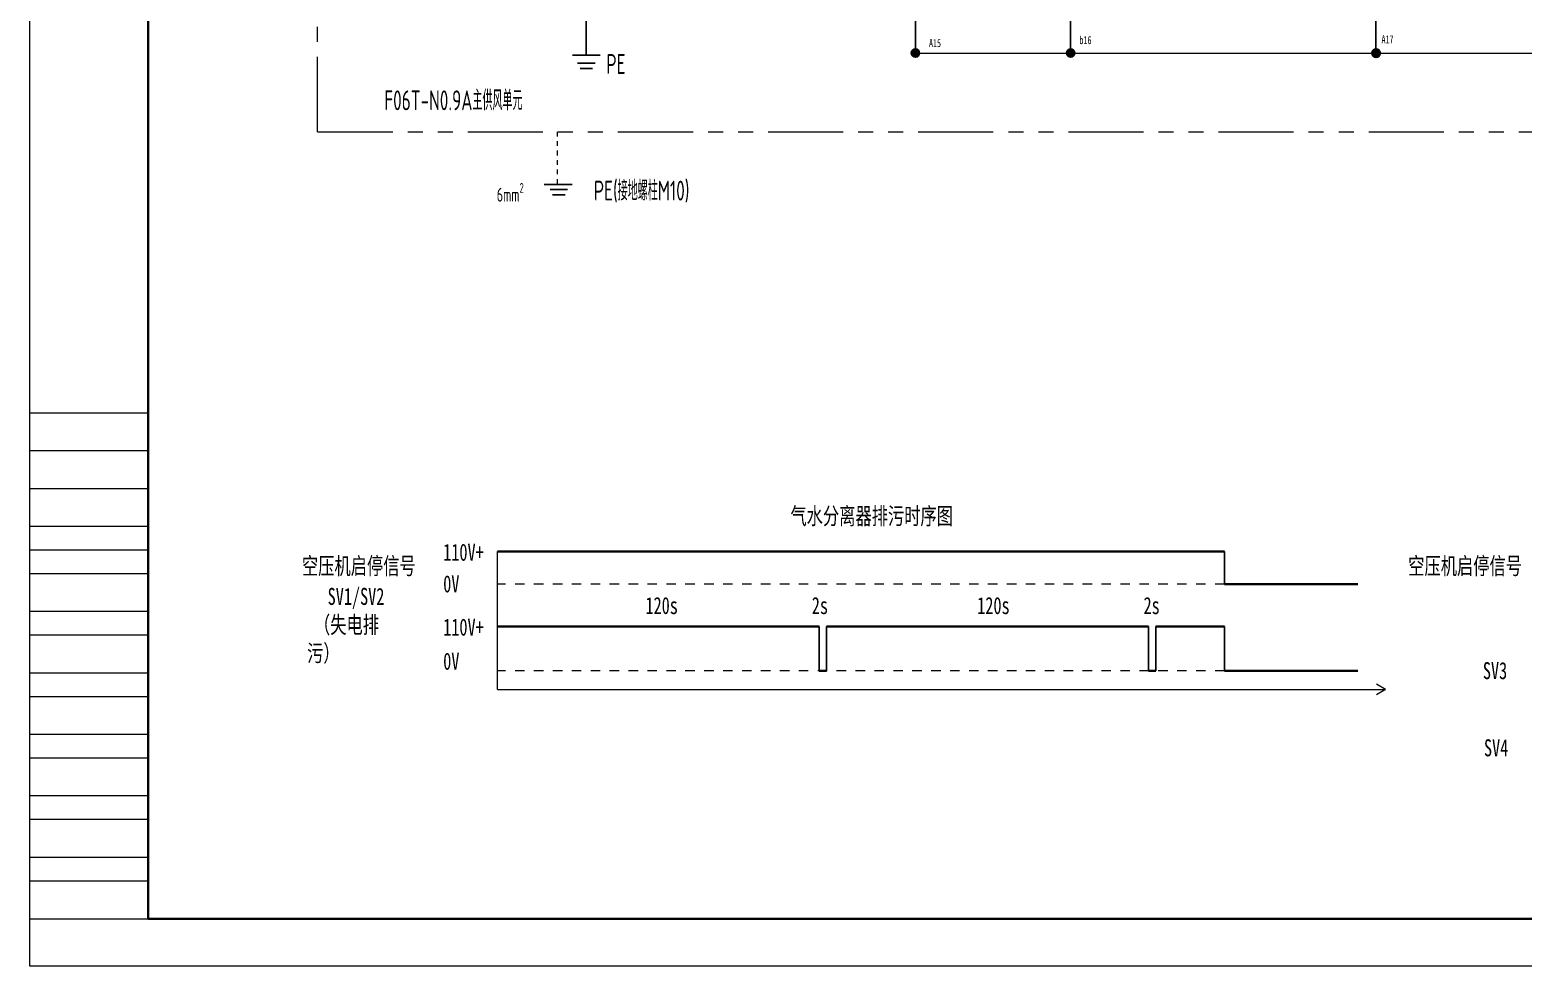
# Model space of a CAD drawing. Header units: millimetres. Extents: x 0 to 840, y 0 to 594.
# Drawn here: x 0 to 315.8, y 0 to 198.1 of the extents above; entities that cross this region are included whole.
import ezdxf
from ezdxf.enums import TextEntityAlignment as Align

# ---------------------------------------------------------------- set-up
doc = ezdxf.new("R2010")
doc.units = ezdxf.units.MM
for name, pattern in [('CENTER2', [12, 7, -1, 1, -1, 1, -1]), ('PHANTOM2', [31.75, 15.875, -3.175, 3.175, -3.175, 3.175, -3.175]), ('虚线', [2, 1, -1])]:
    doc.linetypes.add(name, pattern=pattern)
for name, color, linetype, lineweight in [('AM_0', 7, 'Continuous', 25), ('BLK_0.5mm^2', 7, 'Continuous', 18), ('双点划线', 6, 'CENTER2', 18), ('尺寸线层', 3, 'Continuous', 13), ('标注', 3, 'Continuous', 18), ('粗实线', 7, 'Continuous', 35), ('虚线层', 6, '虚线', 13)]:
    doc.layers.add(name, color=color, linetype=linetype, lineweight=lineweight)
doc.layers.add('触点标识', color=11, linetype='Continuous')
doc.styles.add('标准', font='isoct2.shx')
doc.styles.add('海泰标注样式', font='isocp.shx', dxfattribs={"width": 0.7, "bigfont": 'gbcbig.shx'})
doc.styles.add('海泰汉字样式', font='仿宋_GB2312.ttf', dxfattribs={"width": 0.7, "height": 1.7})

# ---------------------------------------------------------------- blocks, each defined once
blk = doc.blocks.new('NJHT-A1')
at = {"color": 7, "linetype": 'Continuous', "lineweight": 18}
for p, q in [((0, 0), (0, 594)), ((25, 117), (0, 117)), ((25, 109), (0, 109)), ((25, 101), (0, 101)), ((25, 93), (0, 93)), ((25, 88), (0, 88)), ((25, 83), (0, 83)), ((25, 75), (0, 75)), ((25, 70), (0, 70)), ((25, 62), (0, 62)), ((25, 57), (0, 57)), ((25, 49), (0, 49)), ((25, 44), (0, 44)), ((25, 36), (0, 36)), ((25, 31), (0, 31)), ((25, 23), (0, 23)), ((25, 18), (0, 18)), ((0, 10), (25, 10)), ((840, 0), (0, 0))]:
    blk.add_line(p, q, dxfattribs=at)
at = {"color": 7, "linetype": 'Continuous', "lineweight": 35}
for p, q in [((25, 584), (25, 10)), ((25, 10), (830, 10))]:
    blk.add_line(p, q, dxfattribs=at)
at = {"color": 2, "linetype": 'Continuous', "lineweight": 18, "style": '海泰汉字样式', "width": 0.6}
blk.add_attdef('5', text='', height=5, rotation=180, dxfattribs=at).set_placement((50, 578.5), align=Align.MIDDLE_CENTER)
at = {"color": 2, "linetype": 'Continuous', "lineweight": 18, "style": '海泰汉字样式'}
for tag, height, width, p in [('1', 5, 0.7, (805, 59.25)), ('2', 5, 0.7, (805, 51.75)), ('7', 5, 0.7, (755, 50.5)), ('3', 5, 0.6, (805, 38)), ('12', 3.5, 0.7, (668, 34.5)), ('13', 3.5, 0.6, (682, 34.5)), ('20', 3.5, 0.7, (708, 34.5)), ('21', 3.5, 0.6, (722, 34.5)), ('14', 3.5, 0.7, (668, 27.5)), ('15', 3.5, 0.6, (682, 27.5)), ('22', 3.5, 0.7, (708, 27.5)), ('23', 3.5, 0.6, (722, 27.5)), ('16', 3.5, 0.7, (668, 20.5)), ('17', 3.5, 0.6, (682, 20.5)), ('24', 3.5, 0.7, (708, 20.5)), ('25', 3.5, 0.6, (722, 20.5)), ('8', 3.5, 0.7, (762, 22.5)), ('9', 3.5, 0.7, (774, 22.5)), ('4', 5, 0.6, (805, 22.5)), ('18', 3.5, 0.7, (668, 13.5)), ('19', 3.5, 0.6, (682, 13.5)), ('26', 3.5, 0.7, (708, 13.5)), ('27', 3.5, 0.6, (722, 13.5)), ('11', 3.5, 0.7, (742.5, 13.5)), ('10', 3.5, 0.7, (767.5, 13.5)), ('6', 3.5, 0.7, (811.57, 13.5))]:
    blk.add_attdef(tag, text='', height=height, dxfattribs=dict(at, width=width)).set_placement(p, align=Align.MIDDLE_CENTER)
blk = doc.blocks.new('bfcgb')
blk.add_hatch(color=256).paths.add_polyline_path([(1495.06, 338, 1), (1492.9, 338, 1)])
blk.add_circle((1493.98, 338), 1.08)

msp = doc.modelspace()

# ---------------------------------------------------------------- linework, layer by layer
for p, q in [((220.08, 256.21), (220.08, 193.15)), ((187.26, 228.53), (187.26, 193.15)), ((117.62, 200.42), (117.62, 192.69)), ((284.63, 202), (284.63, 193.15)), ((252.6, 87.74), (252.6, 80.82)), ((166.89, 62.44), (166.89, 71.87)), ((168.48, 62.44), (168.48, 71.87)), ((236.52, 62.44), (236.52, 71.87)), ((238.11, 62.44), (238.11, 71.87)), ((252.6, 71.87), (252.6, 62.44))]:
    msp.add_line(p, q)
at = {"color": 1}
for p, q in [((114.72, 192.7), (120.61, 192.7)), ((115.81, 190.99), (119.51, 190.99)), ((116.33, 189.85), (118.99, 189.85)), ((108.77, 165.36), (114.65, 165.36)), ((110, 164.28), (113.71, 164.28)), ((110.53, 163.14), (113.19, 163.14))]:
    msp.add_line(p, q, dxfattribs=at)
at = {"color": 7, "ltscale": 0.007597}
for p, q in [((187.26, 194.04), (187.6, 193.97)), ((187.26, 194.04), (187.6, 193.97)), ((187.6, 193.97), (187.89, 193.78)), ((187.6, 193.97), (187.89, 193.78)), ((187.89, 193.78), (188.08, 193.49)), ((187.89, 193.78), (188.08, 193.49)), ((188.08, 192.81), (187.89, 192.53)), ((188.08, 192.81), (187.89, 192.53)), ((188.08, 193.49), (188.15, 193.15)), ((188.08, 193.49), (188.15, 193.15)), ((188.15, 193.15), (188.08, 192.81)), ((188.15, 193.15), (188.08, 192.81)), ((220.08, 194.04), (220.42, 193.97)), ((220.08, 194.04), (220.42, 193.97)), ((220.42, 193.97), (220.71, 193.78)), ((220.42, 193.97), (220.71, 193.78)), ((220.71, 193.78), (220.9, 193.49)), ((220.71, 193.78), (220.9, 193.49)), ((220.9, 192.81), (220.71, 192.53)), ((220.9, 192.81), (220.71, 192.53)), ((220.9, 193.49), (220.97, 193.15)), ((220.9, 193.49), (220.97, 193.15)), ((220.97, 193.15), (220.9, 192.81)), ((220.97, 193.15), (220.9, 192.81)), ((187.6, 192.34), (187.26, 192.27)), ((187.6, 192.34), (187.26, 192.27)), ((187.89, 192.53), (187.6, 192.34)), ((187.89, 192.53), (187.6, 192.34)), ((220.42, 192.34), (220.08, 192.27)), ((220.42, 192.34), (220.08, 192.27)), ((220.71, 192.53), (220.42, 192.34)), ((220.71, 192.53), (220.42, 192.34))]:
    msp.add_line(p, q, dxfattribs=at)
at = {"color": 7}
for centre in [(187.26, 193.15), (220.08, 193.15)]:
    msp.add_circle(centre, 0.883, dxfattribs=at)
for points in [[(188.08, 192.81), (186.38, 193.15), (186.64, 193.78), (186.45, 193.49)], [(188.08, 192.81), (186.38, 193.15), (186.64, 193.78), (186.45, 193.49)], [(188.08, 192.81), (186.64, 192.53), (186.38, 193.15), (186.45, 192.81)], [(188.08, 192.81), (186.64, 192.53), (186.38, 193.15), (186.45, 192.81)], [(188.08, 192.81), (186.64, 193.78), (187.26, 194.04), (186.93, 193.97)], [(188.08, 192.81), (186.64, 193.78), (187.26, 194.04), (186.93, 193.97)], [(188.08, 192.81), (187.26, 192.27), (186.64, 192.53), (186.93, 192.34)], [(188.08, 192.81), (187.26, 192.27), (186.64, 192.53), (186.93, 192.34)], [(188.08, 192.81), (187.26, 194.04), (187.89, 193.78), (187.6, 193.97)], [(188.08, 192.81), (187.26, 194.04), (187.89, 193.78), (187.6, 193.97)], [(188.08, 192.81), (187.89, 192.53), (187.26, 192.27), (187.6, 192.34)], [(188.08, 192.81), (187.89, 192.53), (187.26, 192.27), (187.6, 192.34)], [(188.08, 192.81), (187.89, 193.78), (188.15, 193.15), (188.08, 193.49)], [(188.08, 192.81), (187.89, 193.78), (188.15, 193.15), (188.08, 193.49)], [(220.9, 192.81), (219.2, 193.15), (219.46, 193.78), (219.27, 193.49)], [(220.9, 192.81), (219.2, 193.15), (219.46, 193.78), (219.27, 193.49)], [(220.9, 192.81), (219.46, 192.53), (219.2, 193.15), (219.27, 192.81)], [(220.9, 192.81), (219.46, 192.53), (219.2, 193.15), (219.27, 192.81)], [(220.9, 192.81), (219.46, 193.78), (220.08, 194.04), (219.75, 193.97)], [(220.9, 192.81), (219.46, 193.78), (220.08, 194.04), (219.75, 193.97)], [(220.9, 192.81), (220.08, 192.27), (219.46, 192.53), (219.75, 192.34)], [(220.9, 192.81), (220.08, 192.27), (219.46, 192.53), (219.75, 192.34)], [(220.9, 192.81), (220.08, 194.04), (220.71, 193.78), (220.42, 193.97)], [(220.9, 192.81), (220.08, 194.04), (220.71, 193.78), (220.42, 193.97)], [(220.9, 192.81), (220.71, 192.53), (220.08, 192.27), (220.42, 192.34)], [(220.9, 192.81), (220.71, 192.53), (220.08, 192.27), (220.42, 192.34)], [(220.9, 192.81), (220.71, 193.78), (220.97, 193.15), (220.9, 193.49)], [(220.9, 192.81), (220.71, 193.78), (220.97, 193.15), (220.9, 193.49)]]:
    msp.add_solid(points, dxfattribs=at)
at = {"layer": 'AM_0', "color": 2, "linetype": '虚线', "lineweight": 20, "ltscale": 2}
for p, q in [((252.6, 80.82), (98.85, 80.82)), ((252.6, 62.44), (98.85, 62.44))]:
    msp.add_line(p, q, dxfattribs=at)
at = {"layer": 'BLK_0.5mm^2'}
for p, q in [((186.38, 193.15), (467.42, 193.15)), ((98.85, 58.5), (98.85, 87.74)), ((98.85, 58.5), (286.62, 58.5)), ((286.62, 58.5), (284.74, 59.62)), ((286.62, 58.5), (284.74, 57.39))]:
    msp.add_line(p, q, dxfattribs=at)
at = {"layer": '双点划线', "linetype": 'PHANTOM2'}
for q in [(60.85, 420.24), (716.63, 176.5)]:
    msp.add_line((60.85, 176.5), q, dxfattribs=at)
at = {"layer": '标注'}
msp.add_line((168.48, 71.87), (201.23, 71.87), dxfattribs=at)
at = {"layer": '粗实线'}
for p, q in [((98.85, 87.74), (252.6, 87.74)), ((252.6, 80.82), (280.79, 80.82)), ((98.85, 71.87), (166.89, 71.87)), ((168.48, 71.87), (236.52, 71.87)), ((238.11, 71.87), (252.6, 71.87)), ((166.89, 62.44), (168.48, 62.44)), ((236.52, 62.44), (238.11, 62.44)), ((252.6, 62.44), (280.79, 62.44))]:
    msp.add_line(p, q, dxfattribs=at)
at = {"layer": '虚线层'}
msp.add_line((111.51, 176.5), (111.51, 165.45), dxfattribs=at)

# ---------------------------------------------------------------- block references
msp.add_blockref('NJHT-A1', (0, 0))
at = {"xscale": 0.84, "yscale": 0.84, "zscale": 0.84}
msp.add_blockref('bfcgb', (-970.29, -90.82), dxfattribs=at)

# ---------------------------------------------------------------- texts
at = {"layer": 'BLK_0.5mm^2', "insert": (74.92, 185.25), "char_height": 4.2, "width": 71.7663, "attachment_point": 1, "style": '海泰标注样式'}
msp.add_mtext('{\\C3;F06T-N0.9A主供风单元}', dxfattribs=at)
at = {"layer": 'BLK_0.5mm^2', "char_height": 3.6, "attachment_point": 1, "line_spacing_factor": 0.99982, "style": '海泰汉字样式'}
for s, insert, width in [('{\\C3;气水分离器排污时序图}', (160.82, 97.03), 82.2275), ('{\\C3;110V+}', (87.4, 89.36), 82.2275), ('{\\C3;空压机启停信号}', (57.53, 86.47), 82.2275), ('{\\C3;空压机启停信号}', (291.45, 86.47), 82.2275), ('{\\C3;0V}', (87.4, 82.67), 82.2275), ('\\pi4.3428;{\\C3;SV1/SV2\\P\\pi1.455;（失电排污）}', (58.62, 80.01), 20.3457), ('{\\C3;120s}', (130.17, 78.08), 82.2275), ('{\\C3;2s}', (165.34, 78.08), 82.2275), ('{\\C3;120s}', (200.32, 78.08), 82.2275), ('{\\C3;2s}', (235.49, 78.08), 82.2275), ('{\\C3;110V+}', (87.4, 73.52), 82.2275), ('{\\C3;0V}', (87.4, 66.3), 82.2275), ('{\\C3;SV3}', (307.24, 64.31), 82.2275), ('{\\C3;SV4}', (307.47, 47.98), 82.2275)]:
    msp.add_mtext(s, dxfattribs=dict(at, insert=insert, width=width))
at = {"layer": '尺寸线层', "char_height": 4.2, "width": 22.3933, "attachment_point": 1, "line_spacing_factor": 0.99982, "style": '标准'}
for s, insert in [('{\\Fisocp2,gbcbig|c134;\\W0.7;\\C3;PE}', (121.89, 192.93)), ('{\\Fisocp2,gbcbig|c134;\\W0.7;\\C3;PE(接地螺柱M10)}', (119.25, 166.15))]:
    msp.add_mtext(s, dxfattribs=dict(at, insert=insert))
at = {"layer": '标注', "color": 2, "insert": (98.73, 165.65), "char_height": 2.94, "width": 7.983, "attachment_point": 1, "style": '海泰标注样式'}
msp.add_mtext('\\A1;6mm{\\H0.7x;\\S2^ ;}', dxfattribs=at)
at = {"layer": '触点标识', "char_height": 1.7, "attachment_point": 1, "style": '海泰汉字样式'}
for s, width, insert in [('A15', 3.4172, (190.12, 196.11)), ('b16', 6.4896, (221.94, 196.73)), ('A17', 7.0537, (285.81, 196.9))]:
    msp.add_mtext_dynamic_manual_height_columns(s, width=width, gutter_width=8.5, heights=[0], dxfattribs=dict(at, insert=insert))

doc.saveas('drawing.dxf')
